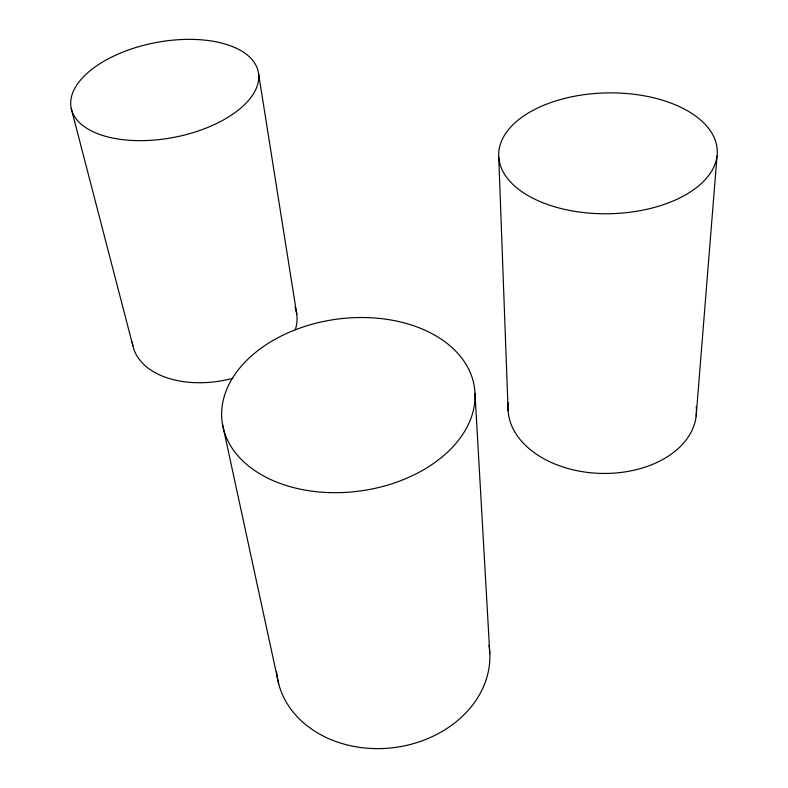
<?xml version="1.0" encoding="UTF-8"?>
<svg xmlns="http://www.w3.org/2000/svg" width="788" height="788" viewBox="0 0 788 788"><rect width="100%" height="100%" fill="white"/><g stroke="black" fill="none" stroke-linecap="round" stroke-linejoin="round"><path stroke-width="1.18" d="M696.149 416.103L717.011 156.132M71.196 108.32L132.886 345.794M222.423 423.944L278.725 684.043M258.612 73.924A95.299 48.255 -10.8 0 1 122.711 139.653A95.299 48.255 -10.8 0 1 112.851 56.509A95.299 48.255 -10.8 0 1 258.612 73.924L296.8 314.343M475.016 393.567A127.341 86.69 -7.7 0 1 288.073 486.068A127.341 86.69 -7.7 0 1 281.937 335.688A127.341 86.69 -7.7 0 1 475.016 393.567L489.811 653.597M498.755 157.117L508.122 410.814M488.964 645.323A107.07 87.054 -7.2 0 1 393.773 747.615A107.07 87.054 -7.2 0 1 276.578 671.78M696.247 406.874A94.225 63.887 1.7 0 1 601.559 473.421A94.225 63.887 1.7 0 1 508.339 402.924M295.027 307.074A83.489 52.629 -11.5 0 1 295.303 329.739M232.874 378.299A83.489 52.629 -11.5 0 1 132.286 342.071M553.629 206.486A109.315 60.43 -1.1 0 0 717.277 151.749A109.315 60.43 -1.1 0 0 553.018 101.819A109.315 60.43 -1.1 0 0 553.629 206.486"/></g></svg>
